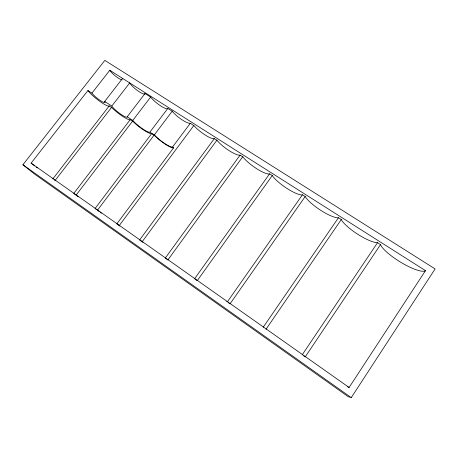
<?xml version="1.0" encoding="UTF-8"?>
<svg xmlns="http://www.w3.org/2000/svg" width="458" height="458" viewBox="0 0 458 458"><rect width="100%" height="100%" fill="white"/><g stroke="black" fill="none" stroke-linecap="round" stroke-linejoin="round"><path stroke-width="0.69" d="M347.731 386.85A27.686 1.093 35.1 0 0 349.111 387.479L425.488 270.649A26.845 6.452 31.8 0 1 404.54 264.449A26.845 6.452 31.8 0 1 381.457 246.415L380.524 244.601L377.535 242.7L376.035 242.637A23.564 5.771 32.9 0 1 342.223 221.134L341.279 219.537L338.456 217.739L337.254 217.802A21.744 5.359 33.9 0 1 306.173 198.033L305.194 196.539L302.446 194.793L301.587 194.936A20.003 4.912 34.9 0 1 273.214 176.885L272.264 175.54L269.573 173.834L269.029 174A18.12 4.403 35.8 0 1 243.604 157.833L242.769 156.71L239.849 155.176A16.082 3.847 36.5 0 1 217.556 141.007L216.92 140.194L214.212 138.677A14.536 3.412 37.2 0 1 194.335 126.042L190.305 123.236A12.767 2.937 37.7 0 1 173.084 112.29L172.197 111.214L167.817 108.431L167.639 108.689A11.713 2.628 38.2 0 1 159.802 105.334A11.713 2.628 38.2 0 1 150.619 97.067L145.037 93.524L127.198 116.801L132.768 120.431A11.788 2.118 37.7 0 0 142.18 128.543A11.788 2.118 37.7 0 0 149.84 132.213L154.352 134.858L155.291 135.883A12.853 2.364 37.3 0 0 172.483 147.087L173.496 147.905A14.187 2.611 37.3 0 1 154.546 135.551L151.644 133.656A14.135 2.542 37.7 0 1 133.066 121.547L130.227 119.693A14.106 2.467 38.1 0 1 112.021 107.83L109.233 106.01A14.095 2.399 38.4 0 1 99.438 101.086A14.095 2.399 38.4 0 1 87.942 90.535L31.098 163.117A14.393 0.498 36.3 0 0 32.856 164.536M127.198 116.801L127.066 117.168A10.007 1.752 38.1 0 1 119.813 113.498A10.007 1.752 38.1 0 1 111.798 106.067L104.687 101.441A8.645 1.471 38.4 0 1 100.737 100.829A8.645 1.471 38.4 0 1 91.926 93.129L87.942 90.535M145.037 93.524L144.848 93.959A9.944 2.175 38.7 0 1 137.452 90.558A9.944 2.175 38.7 0 1 129.694 82.909L111.798 106.067M95.024 208.573L151.73 133.536M351.257 397.624L435.1 268.92L104.836 60.376L22.9 164.748L34.356 173.914L348.315 396.743L351.257 397.624L22.9 164.748M305.188 356.931L380.524 244.601M302.206 354.824L377.535 242.7M266.012 329.262L341.279 219.537M263.195 327.275L338.456 217.739M305.194 196.539L230.036 303.86L228.393 302.704M302.446 194.793L227.3 301.931L226.721 301.645M272.264 175.54L197.232 280.702L195.091 279.191M194.558 278.813L269.573 173.834M242.769 156.71L167.863 259.961L165.767 258.484M165.241 258.112L240.135 155.039M216.92 140.194L142.135 241.79L142.936 242.425M214.367 138.568L139.598 240.003L141.631 241.435M173.611 147.797L116.796 223.899L119.784 226.057M119.217 225.605L193.877 125.475M172.483 147.087L190.356 123.236M149.978 132.007L167.817 108.431M154.134 135.104L97.434 210.233L97.909 210.606A14.49 0.544 36.1 0 0 99.403 211.751M154.352 134.858L172.197 111.214M73.727 193.505L130.284 119.555M132.768 120.431L150.619 97.067M132.643 121.095L76.074 195.16L74.196 193.837M53.998 179.582L55.149 180.395L111.575 107.361M109.262 105.855L52.888 178.838A14.393 0.498 36.3 0 1 52.292 178.557M104.687 101.441L122.572 78.392M91.926 93.129L109.783 70.274L425.488 270.649M31.098 163.117L349.111 387.479M95.516 208.882L96.478 209.558M303.7 355.877L304.69 356.582M55.149 180.395L55.658 180.79M37.316 167.96A14.393 0.498 36.3 0 1 36.211 167.13M34.671 165.951A14.393 0.498 36.3 0 1 33.279 164.869M78.095 196.717A14.438 0.532 36.1 0 1 76.566 195.549M101.407 213.262A14.49 0.544 36.1 0 1 100.474 212.564M122.206 79.881A8.593 1.826 39.1 0 1 115.754 76.303A8.593 1.826 39.1 0 1 109.783 70.274"/></g></svg>
